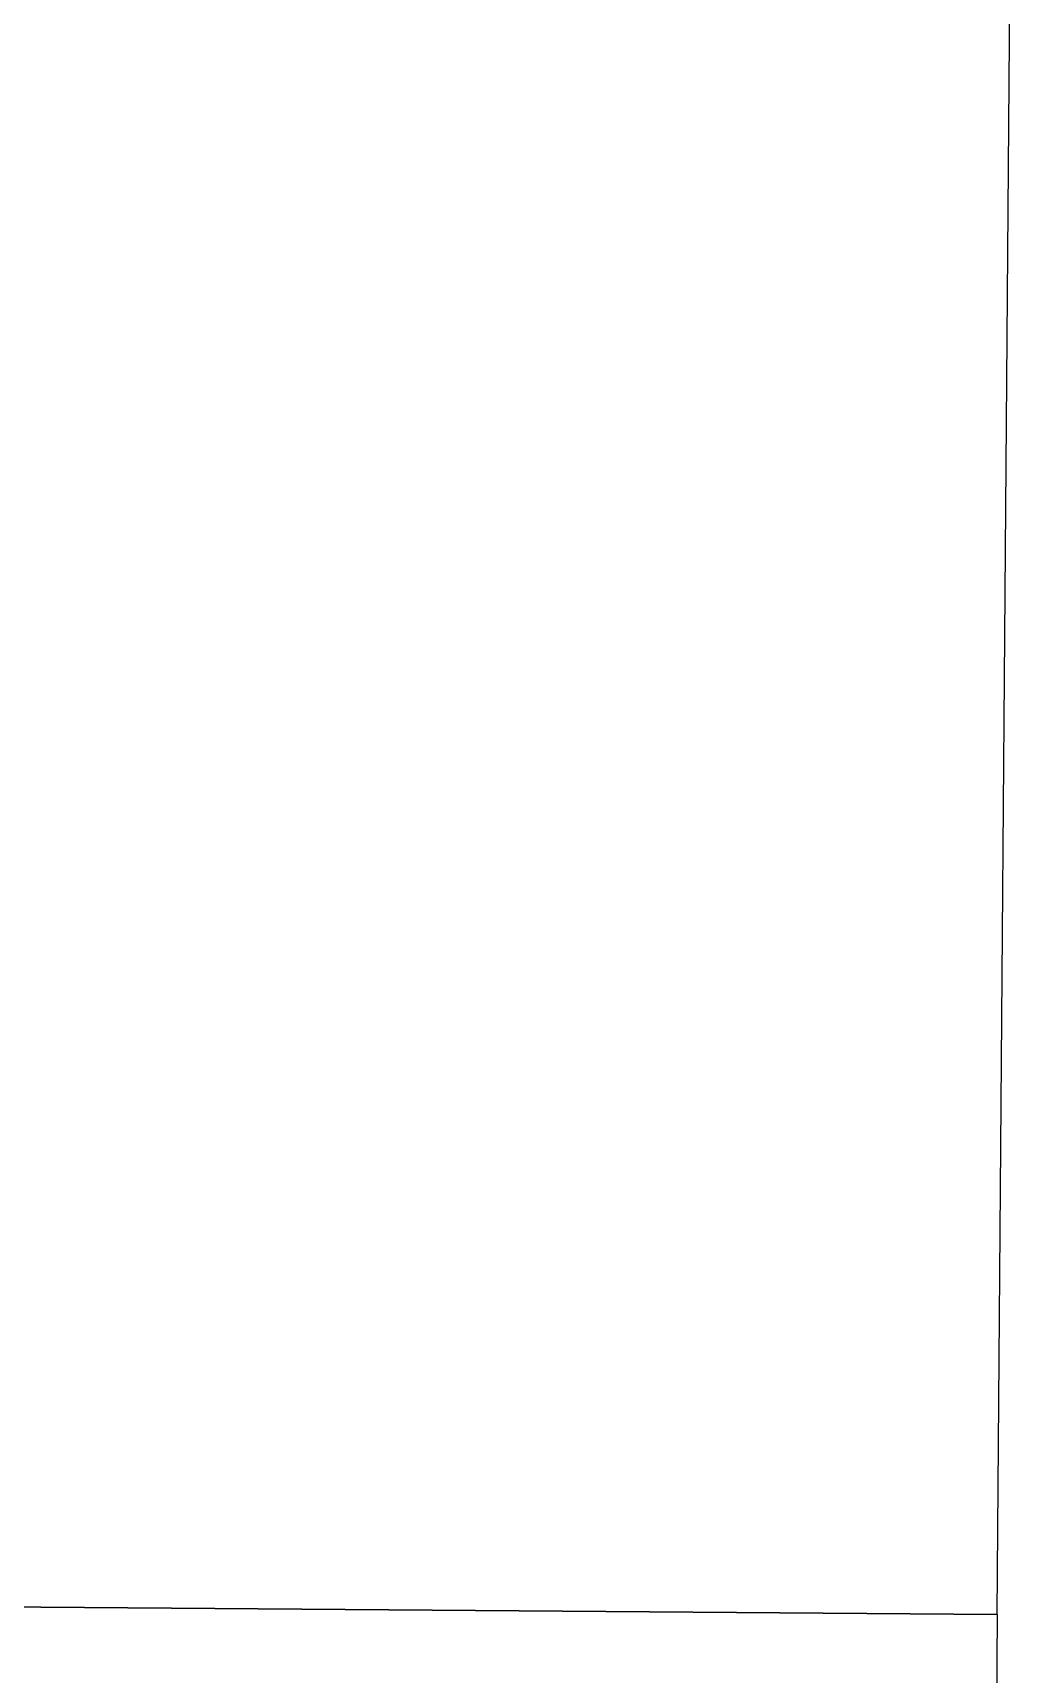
# Model space of a CAD drawing. Header units: millimetres. Extents: x 2258 to 5600, y 711 to 2563.
# Drawn here: x 4674.33 to 4684.08, y 2481.96 to 2498.25 of the extents above; entities that cross this region are included whole.
import ezdxf

# ---------------------------------------------------------------- set-up
doc = ezdxf.new("R2010")
doc.units = ezdxf.units.MM

msp = doc.modelspace()

# ---------------------------------------------------------------- linework, layer by layer
for p, q in [((4683.892241352303, 2482.552854017513), (4684.081289914973, 2506.549433385536)), ((4613.633847015008, 2483.106359926052), (4683.892241352303, 2482.552854017513)), ((4683.892241352303, 2482.552854017513), (4651.632387172922, 2482.807001867962)), ((4683.892241352303, 2482.552854017513), (4683.083736993367, 2379.926635946216))]:
    msp.add_line(p, q)

doc.saveas('drawing.dxf')
